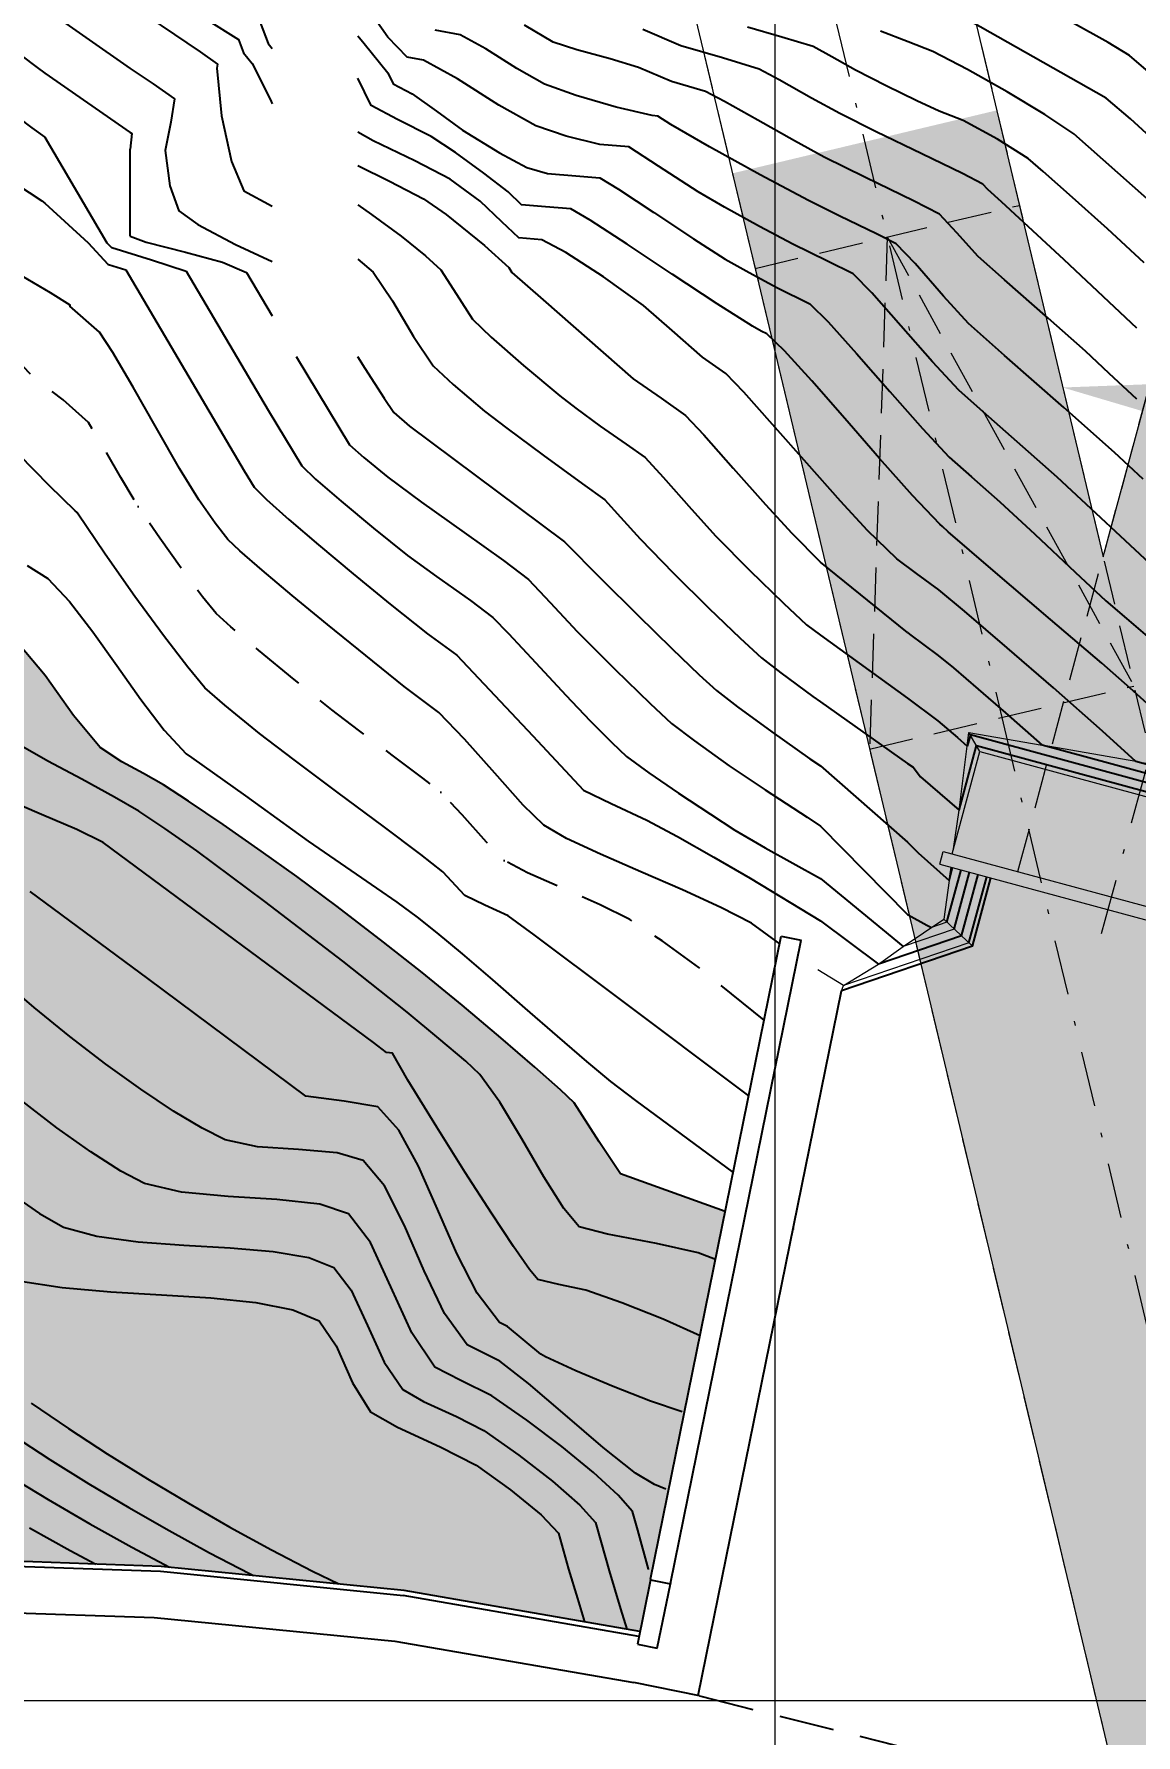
# Model space of a CAD drawing. Extents: x 61466 to 63015, y 108404 to 110397.
# Drawn here: x 62860.87 to 62885.85, y 108649.22 to 108687.77 of the extents above; entities that cross this region are included whole.
import ezdxf
from ezdxf import colors
from ezdxf.entities.mleader import LeaderData, LeaderLine
from ezdxf.math import Vec2, Vec3

# ---------------------------------------------------------------- set-up
doc = ezdxf.new("R2010")
doc.units = 0
doc.header["$LTSCALE"] = 1.000015
doc.header["$MEASUREMENT"] = 0
for name, pattern in [('DASHDOT', [2.8, 2, -0.25, 0.3, -0.25]), ('NASCOSTA', [9.525, 6.35, -3.175]), ('TRATTEGGIATA', [0.75, 0.5, -0.25]), ('TRATTEGGIATA2', [0.375, 0.25, -0.125]), ('TRATTOPUNTO2', [0.5, 0.25, -0.125, 0, -0.125])]:
    doc.linetypes.add(name, pattern=pattern)
for name, color, linetype in [('Av. Pr.Profi', 7, 'Continuous'), ('Bâti', 7, 'Continuous'), ('colore lago', 131, 'Continuous'), ('coordinate', 2, 'Continuous'), ('Couronnement', 7, 'Continuous'), ('curve livello 1m', 2, 'Continuous'), ('curve livello 5m', 7, 'Continuous'), ('LIN010TR', 2, 'NASCOSTA'), ('LIN018CO', 6, 'Continuous'), ('LIN025CO', 7, 'Continuous'), ('Strade', 7, 'Continuous'), ('TRATTCOLO-30', 253, 'Continuous'), ('TRATTCOLO-32', 255, 'Continuous')]:
    doc.layers.add(name, color=color, linetype=linetype)
doc.layers.add('Colori bordi', color=5, linetype='Continuous', plot=False)
doc.layers.add('no_plot', color=5, linetype='Continuous', plot=False)
for name, color, linetype, lineweight in [('LINCOLOVERDE-025', 80, 'Continuous', 25), ('LINE035', 1, 'Continuous', 35), ('LINE050', 3, 'Continuous', 53)]:
    doc.layers.add(name, color=color, linetype=linetype, lineweight=lineweight)
doc.styles.add('ARIAL', font='arial.ttf')

# ---------------------------------------------------------------- blocks, each defined once
blk = doc.blocks.new('CONTORNO')
at = {"layer": 'Colori bordi', "lineweight": 0, "ltscale": 2, "flags": 128}
blk.add_lwpolyline([(-36.074, 114.45, 0.175507), (-40.663, 100.044), (-40.374, 92.645, 0.034114), (-43.469, 92.01), (-53.105, 89.338), (-53.319, 90.109), (-70.647, 85.303), (-66.249, 79.674), (-52.956, 83.36), (-52.253, 82.461), (-57.773, 72.704), (-53.908, 67.757), (-53.375, 67.075), (-47.588, 77.303), (-45.683, 80.67), (-46.38, 81.064), (-46.314, 81.181, -0.14195), (-42.731, 84.682), (-41.604, 85.286, -0.165813), (-34.47, 86.461, -0.072308), (-29.805, 84.968), (-22.578, 81.44), (16.586, -82.868)], format="xyb", dxfattribs=at)
blk.add_lwpolyline([(-28.746, 115.78, -0.121281), (-20.708, 100.164), (-8.908, 50.657), (5.179, 102.622, 0.76503), (-24.477, 119.975)], format="xyb", close=True, dxfattribs=at)

msp = doc.modelspace()

# ---------------------------------------------------------------- hatches: boundary and pattern name
at = {"layer": 'colore lago', "linetype": 'Continuous', "lineweight": 0}
msp.add_hatch(color=256, dxfattribs=at).paths.add_polyline_path([(62823.098, 108712.426), (62823.692, 108711.854), (62824.211, 108710.804), (62823.37, 108710.571), (62827.768, 108704.942), (62841.061, 108708.628), (62841.764, 108707.729), (62836.243, 108697.972), (62840.642, 108692.343), (62841.442, 108693.757), (62841.442, 108692.195), (62842.487, 108690.222), (62842.982, 108689.288), (62843.392, 108688.514), (62843.655, 108688.018), (62843.975, 108687.414), (62844.757, 108686.877), (62845.652, 108686.309), (62846.428, 108685.857), (62846.943, 108685.61), (62847.646, 108685.523), (62848.413, 108685.436), (62848.935, 108685.254), (62849.708, 108684.935), (62850.5, 108684.575), (62850.969, 108684.318), (62851.947, 108683.305), (62853.322, 108681.875), (62854.115, 108681.066), (62854.823, 108680.351), (62855.34, 108679.833), (62855.561, 108679.62), (62856.098, 108679.384), (62856.706, 108678.92), (62857.535, 108678.212), (62858.15, 108677.629), (62858.509, 108677.243), (62858.884, 108676.364), (62859.223, 108675.296), (62859.579, 108674.527), (62860.022, 108674.247), (62860.524, 108673.942), (62861.121, 108673.231), (62861.763, 108672.326), (62862.367, 108671.601), (62862.863, 108671.28), (62863.351, 108671.01), (62863.81, 108670.755), (62864.373, 108670.388), (62865.159, 108669.855), (62866.024, 108669.253), (62866.828, 108668.678), (62867.744, 108667.996), (62868.796, 108667.19), (62869.668, 108666.501), (62870.574, 108665.758), (62871.455, 108665.021), (62872.228, 108664.359), (62872.81, 108663.844), (62873.119, 108663.547), (62873.68, 108662.665), (62874.168, 108661.941), (62874.819, 108661.7), (62876.542, 108661.081), (62874.849, 108652.749), (62874.609, 108651.566), (62869.261, 108652.495), (62863.756, 108653.04), (62858.193, 108653.236), (62852.65, 108653.069), (62847.099, 108652.547), (62841.619, 108651.637), (62836.195, 108650.359), (62830.876, 108648.764), (62825.687, 108646.797), (62820.621, 108644.487), (62815.733, 108641.873), (62811.013, 108638.914), (62806.809, 108635.919), (62802.653, 108632.528), (62798.578, 108628.752), (62795.53, 108625.55), (62792.243, 108621.72), (62789.658, 108618.302), (62786.55, 108613.699), (62783.753, 108608.883), (62781.281, 108603.924), (62779.157, 108598.79), (62777.364, 108593.52), (62775.923, 108588.148), (62774.828, 108582.699), (62774.099, 108577.206), (62773.742, 108571.827), (62773.733, 108566.27), (62774.08, 108560.708), (62774.822, 108555.214), (62775.907, 108549.757), (62776.774, 108546.543), (62775.534, 108543.897), (62771.471, 108542.34), (62770.737, 108542.931), (62769.881, 108543.399), (62769.16, 108543.605), (62768.397, 108543.397), (62767.454, 108542.895), (62766.48, 108542.367), (62765.625, 108542.081), (62765.129, 108542.167), (62764.204, 108542.374), (62761.92, 108542.969), (62758.989, 108543.785), (62755.805, 108544.685), (62752.764, 108545.533), (62750.259, 108546.195), (62749.515, 108546.361), (62748.651, 108546.545), (62748.14, 108546.666), (62747.525, 108546.963), (62746.769, 108547.335), (62745.628, 108547.824), (62744.247, 108548.386), (62742.732, 108548.989), (62741.189, 108549.599), (62739.721, 108550.183), (62738.435, 108550.711), (62737.436, 108551.147), (62736.779, 108551.475), (62735.74, 108552.131), (62732.8, 108553.829), (62729.641, 108555.846), (62727.666, 108557.145), (62727.666, 108746.101), (62759.548, 108763.679), (62762.174, 108761.512), (62766.058, 108758.6), (62770.75, 108755.721), (62775.77, 108752.427), (62780.625, 108748.821), (62784.649, 108746.672), (62791.078, 108741.712), (62792.191, 108741.192), (62793.304, 108740.673), (62792.406, 108740.344), (62791.026, 108739.839), (62795.864, 108734.582), (62808.817, 108739.327), (62809.589, 108738.487), (62804.873, 108728.317), (62809.71, 108723.06), (62811.198, 108726.268), (62812.277, 108725.772), (62812.557, 108725.5), (62813.179, 108725.007), (62813.957, 108724.44), (62814.819, 108723.834), (62815.694, 108723.224), (62816.511, 108722.646), (62817.199, 108722.136), (62817.686, 108721.728), (62818.127, 108721.189), (62818.712, 108720.467), (62819.259, 108719.84), (62819.895, 108719.121), (62820.227, 108718.731), (62820.528, 108718.087), (62820.826, 108717.245), (62821.425, 108715.335), (62821.73, 108714.455), (62822.044, 108713.747)])
at = {"layer": 'LINCOLOVERDE-025', "linetype": 'Continuous', "lineweight": 0}
h = msp.add_hatch(color=256, dxfattribs=at)
h.dxf.hatch_style = 1
h.paths.add_polyline_path([(62882.697, 108686.043), (62879.701, 108685.329), (62882.113, 108675.211), (62885.109, 108675.925)])
h.paths.add_polyline_path([(62879.701, 108685.329), (62876.705, 108684.615), (62879.117, 108674.497), (62882.113, 108675.211)])
at = {"layer": 'TRATTCOLO-30', "linetype": 'Continuous', "lineweight": 0}
h = msp.add_hatch(color=256, dxfattribs=at)
h.dxf.hatch_style = 1
h.paths.add_polyline_path([(62894.276, 108701.332), (62892.152, 108701.908), (62885.109, 108675.925), (62886.175, 108671.451)])
h.paths.add_polyline_path([(62896.399, 108700.756), (62894.276, 108701.332), (62886.175, 108671.451), (62887.14, 108667.403), (62889.032, 108666.891), (62889.11, 108667.18), (62888.907, 108667.235), (62889.535, 108669.551), (62888.049, 108669.954)])
h.paths.add_polyline_path([(62903.443, 108726.739, 0.573227), (62876.6, 108754.077), (62876.737, 108751.838, -0.580111), (62901.319, 108727.315), (62894.276, 108701.332), (62896.399, 108700.756)])
h.paths.add_polyline_path([(62901.319, 108727.315, 0.580111), (62876.737, 108751.838), (62876.874, 108749.589, -0.588798), (62899.196, 108727.89), (62892.152, 108701.908), (62894.276, 108701.332)], flags=17)
h.paths.add_polyline_path([(62876.874, 108749.589), (62876.737, 108751.838, 0.128077), (62867.998, 108746.812), (62861.579, 108740.504, -0.017364), (62863.158, 108738.782), (62865.271, 108741.048), (62869.54, 108745.243, -0.121501)])
h.paths.add_polyline_path([(62876.737, 108751.838), (62876.6, 108754.077, 0.133332), (62866.456, 108748.382), (62862.186, 108744.186), (62860.064, 108741.952, -0.015566), (62861.579, 108740.504), (62867.998, 108746.812, -0.128077)])
h.paths.add_polyline_path([(62861.518, 108740.445), (62861.579, 108740.504, 0.015566), (62860.064, 108741.952), (62857.942, 108739.718, 0.166431), (62853.337, 108726.095), (62855.538, 108726.447, -0.197704)])
h.paths.add_polyline_path([(62861.043, 108736.513), (62863.158, 108738.782, 0.017363), (62861.579, 108740.504, 0.198805), (62855.538, 108726.447), (62857.747, 108726.801, -0.147156)])
h.paths.add_polyline_path([(62857.75, 108725.484, -0.018506), (62857.747, 108726.801), (62855.538, 108726.447, 0.01312), (62855.552, 108725.398), (62855.836, 108718.14, -0.032081), (62858.04, 108718.085)])
h.paths.add_polyline_path([(62855.552, 108725.398, -0.01312), (62855.538, 108726.447), (62853.337, 108726.095, 0.008818), (62853.354, 108725.312), (62853.643, 108717.913, -0.032081), (62855.836, 108718.14)])
h = msp.add_hatch(color=256, dxfattribs=at)
h.dxf.hatch_style = 1
h.paths.add_polyline_path([(62897.013, 108625.982), (62894.017, 108625.268), (62906.525, 108572.792), (62909.521, 108573.506)])
h.paths.add_polyline_path([(62894.017, 108625.268), (62891.021, 108624.553), (62903.529, 108572.077), (62906.525, 108572.792)])
h.paths.add_polyline_path([(62882.113, 108675.211), (62879.117, 108674.497), (62891.021, 108624.553), (62894.017, 108625.268)])
h.paths.add_polyline_path([(62885.109, 108675.925), (62882.113, 108675.211), (62894.017, 108625.268), (62897.013, 108625.982)])

# ---------------------------------------------------------------- linework, layer by layer
at = {"layer": 'Av. Pr.Profi', "color": 1, "linetype": 'DASHDOT'}
msp.add_line((62878.08, 108660.699), (62878.082, 108660.68), dxfattribs=at)
at = {"layer": 'Bâti', "linetype": 'Continuous'}
for p, q in [((62874.849, 108652.749), (62877.811, 108667.326)), ((62875.301, 108652.654), (62878.263, 108667.234)), ((62877.811, 108667.326), (62878.263, 108667.234)), ((62874.847, 108652.739), (62874.55, 108651.277)), ((62874.849, 108652.749), (62874.847, 108652.739)), ((62874.847, 108652.739), (62875.298, 108652.644)), ((62875.002, 108651.185), (62875.298, 108652.644)), ((62875.301, 108652.654), (62875.298, 108652.644)), ((62874.55, 108651.277), (62875.002, 108651.185))]:
    msp.add_line(p, q, dxfattribs=at)
at = {"layer": 'Colori bordi', "linetype": 'Continuous', "lineweight": 0, "flags": 128}
msp.add_lwpolyline([(62860.524, 108673.942), (62861.121, 108673.231), (62861.763, 108672.326), (62862.367, 108671.601), (62862.863, 108671.28), (62862.863, 108671.28), (62863.351, 108671.01), (62863.81, 108670.755), (62863.81, 108670.755), (62864.373, 108670.388), (62865.159, 108669.855), (62866.024, 108669.253), (62866.828, 108668.678), (62866.828, 108668.678), (62867.744, 108667.996), (62868.796, 108667.19), (62869.668, 108666.501), (62869.668, 108666.501), (62870.574, 108665.758), (62871.455, 108665.021), (62872.228, 108664.359), (62872.81, 108663.844), (62873.119, 108663.547), (62873.119, 108663.547), (62873.68, 108662.665), (62874.168, 108661.941), (62874.168, 108661.941), (62874.819, 108661.7), (62876.542, 108661.081), (62874.849, 108652.749), (62874.609, 108651.566), (62869.261, 108652.495), (62863.756, 108653.04), (62858.193, 108653.236)], dxfattribs=at)
at = {"layer": 'coordinate', "linetype": 'Continuous', "lineweight": 0}
for p, q in [((62877.666, 108778.484), (62877.666, 108403.974)), ((62767.853, 108650), (62950.566, 108650))]:
    msp.add_line(p, q, dxfattribs=at)
at = {"layer": 'Couronnement', "linetype": 'Continuous'}
for p, q in [((62863.74, 108652.921), (62858.189, 108653.117)), ((62863.756, 108653.04), (62858.193, 108653.236)), ((62869.249, 108652.376), (62863.74, 108652.921)), ((62869.261, 108652.495), (62863.756, 108653.04)), ((62874.585, 108651.449), (62869.241, 108652.377)), ((62874.609, 108651.566), (62869.261, 108652.495)), ((62858.141, 108652.07), (62863.593, 108651.881)), ((62863.593, 108651.881), (62869.05, 108651.345)), ((62869.05, 108651.345), (62874.466, 108650.405)), ((62875.957, 108650.104), (62874.466, 108650.405))]:
    msp.add_line(p, q, dxfattribs=at)
at = {"layer": 'curve livello 1m', "color": 152, "linetype": 'TRATTEGGIATA2', "ltscale": 5, "flags": 128}
msp.add_lwpolyline([(62877.425, 108665.424), (62875.943, 108666.618), (62875.11, 108667.222), (62874.378, 108667.701), (62874.378, 108667.701), (62873.706, 108668.037), (62872.86, 108668.407), (62872.061, 108668.759), (62871.533, 108669.043), (62871.533, 108669.043), (62871.127, 108669.452), (62870.581, 108670.073), (62870.092, 108670.587), (62870.092, 108670.587), (62869.688, 108670.905), (62868.993, 108671.424), (62868.231, 108671.991), (62867.624, 108672.455), (62867.624, 108672.455), (62866.768, 108673.144), (62865.963, 108673.805), (62865.335, 108674.337), (62865.004, 108674.637), (62865.004, 108674.637), (62864.689, 108675.02), (62864.233, 108675.627), (62863.72, 108676.347), (62863.232, 108677.065), (62863.232, 108677.065), (62862.84, 108677.72), (62862.401, 108678.49), (62862.103, 108678.97), (62862.103, 108678.97), (62861.53, 108679.48), (62860.828, 108680.028), (62860.46, 108680.41), (62860.46, 108680.41), (62860.465, 108680.419), (62860.026, 108680.684), (62859.403, 108681.144), (62858.663, 108681.73), (62857.884, 108682.359), (62857.141, 108682.948), (62856.509, 108683.416), (62856.509, 108683.416), (62855.902, 108683.786), (62855.443, 108683.944), (62854.92, 108684.378), (62854.313, 108685.017), (62853.67, 108685.735), (62853.04, 108686.406), (62852.472, 108686.903), (62852.472, 108686.903), (62852.137, 108687.091), (62851.499, 108687.412), (62850.648, 108687.822), (62849.675, 108688.276), (62848.671, 108688.732), (62848.671, 108688.732), (62848.281, 108688.893), (62847.403, 108688.996), (62846.813, 108689.309), (62846.162, 108689.773), (62845.644, 108690.249), (62845.644, 108690.249), (62845.323, 108690.734), (62844.882, 108691.548), (62844.368, 108692.554), (62843.828, 108693.617), (62843.153, 108694.902), (62842.347, 108695.357)], dxfattribs=at)
at = {"layer": 'curve livello 5m', "color": 2}
for p, q in [((62861.115, 108683.936), (62862.097, 108683.042)), ((62878.698, 108674.145), (62880.673, 108672.718)), ((62881.898, 108667.329), (62882.275, 108668.722)), ((62878.698, 108667.674), (62880.014, 108666.689)), ((62881.898, 108667.329), (62880.014, 108666.689)), ((62882.146, 108667.097), (62879.174, 108666.086))]:
    msp.add_line(p, q, dxfattribs=at)
at = {"layer": 'curve livello 5m', "color": 2, "flags": 128}
for points in [[(62863.054, 108689.395), (62864.762, 108688.116), (62865.507, 108687.65), (62865.621, 108687.347), (62865.815, 108687.107), (62866.23, 108686.279), (62866.27, 108686.189)], [(62886.387, 108675.568), (62884.068, 108677.729), (62883.291, 108678.416), (62882.386, 108679.208), (62881.838, 108679.699), (62881.241, 108680.34), (62880.523, 108681.16), (62879.863, 108681.908), (62879.441, 108682.336), (62878.857, 108682.626), (62878.071, 108683.011), (62877.32, 108683.413), (62876.526, 108683.852), (62875.926, 108684.196), (62875.031, 108684.78), (62874.354, 108685.213), (62873.697, 108685.267), (62872.937, 108685.456), (62872.244, 108685.692), (62871.412, 108686.158), (62870.469, 108686.758), (62869.698, 108687.178), (62869.329, 108687.252), (62868.889, 108687.7), (62868.412, 108688.388)], [(62854.1, 108687.992), (62854.674, 108687.356), (62855.17, 108686.901), (62855.857, 108686.635), (62856.858, 108686.331), (62857.702, 108686.03), (62858.332, 108685.694), (62859.204, 108685.177), (62860.162, 108684.577), (62861.048, 108683.989), (62861.115, 108683.936)], [(62887.372, 108682.919), (62884.441, 108685.511), (62883.784, 108685.948), (62882.933, 108686.463), (62882.036, 108686.97), (62881.245, 108687.379), (62880.685, 108687.598), (62880.06, 108687.837)], [(62868.209, 108683.904), (62868.524, 108683.684), (62869.194, 108683.191), (62869.194, 108683.191), (62869.743, 108682.746), (62870.095, 108682.428), (62870.095, 108682.428), (62870.452, 108681.874), (62870.812, 108681.311), (62870.812, 108681.311), (62871.235, 108680.902), (62871.967, 108680.258), (62872.788, 108679.572), (62872.788, 108679.572), (62873.158, 108679.291), (62873.707, 108678.888), (62873.707, 108678.888), (62874.292, 108678.478), (62874.725, 108678.171), (62874.725, 108678.171), (62875.136, 108677.729), (62875.774, 108677.007), (62876.331, 108676.393), (62876.331, 108676.393), (62877.098, 108675.614), (62877.859, 108674.869), (62878.387, 108674.383), (62878.387, 108674.383), (62878.698, 108674.145)], [(62862.097, 108683.042), (62862.545, 108682.56), (62862.557, 108682.551), (62862.95, 108682.426), (62865.637, 108677.873), (62865.86, 108677.504), (62866.144, 108677.222), (62866.648, 108676.77), (62867.319, 108676.194), (62868.103, 108675.539), (62868.944, 108674.853), (62869.789, 108674.18), (62870.46, 108673.692), (62872.176, 108671.868), (62873.329, 108670.633), (62873.957, 108670.333), (62874.766, 108669.955), (62875.457, 108669.581), (62876.284, 108669.116), (62877.104, 108668.639), (62878.698, 108667.674)], [(62876.542, 108661.081), (62874.819, 108661.7), (62874.168, 108661.941), (62874.168, 108661.941), (62873.68, 108662.665), (62873.119, 108663.547), (62873.119, 108663.547), (62872.81, 108663.844), (62872.228, 108664.359), (62871.455, 108665.021), (62870.574, 108665.758), (62869.668, 108666.501), (62869.668, 108666.501), (62868.796, 108667.19), (62867.744, 108667.996), (62866.828, 108668.678), (62866.828, 108668.678), (62866.024, 108669.253), (62865.159, 108669.855), (62864.373, 108670.388), (62863.81, 108670.755), (62863.81, 108670.755), (62863.351, 108671.01), (62862.863, 108671.28), (62862.863, 108671.28), (62862.367, 108671.601), (62861.763, 108672.326), (62861.121, 108673.231), (62860.524, 108673.942)], [(62880.673, 108672.718), (62881.362, 108672.204), (62881.362, 108672.204), (62881.804, 108671.826), (62882.027, 108671.629)], [(62888.682, 108665.219), (62889.916, 108669.769), (62882.098, 108671.889), (62882.027, 108671.629)], [(62874.804, 108652.97), (62874.802, 108652.976), (62874.562, 108653.858), (62874.438, 108654.281), (62874.438, 108654.281), (62874.111, 108654.655), (62873.553, 108655.167), (62872.839, 108655.755), (62872.045, 108656.354), (62871.25, 108656.904), (62871.25, 108656.904), (62870.546, 108657.251), (62869.961, 108657.553), (62869.961, 108657.553), (62869.435, 108658.332), (62868.961, 108659.38), (62868.497, 108660.384), (62868, 108661.03), (62868, 108661.03), (62867.347, 108661.249), (62866.378, 108661.356), (62865.273, 108661.422), (62864.212, 108661.52), (62863.373, 108661.722), (62863.373, 108661.722), (62862.839, 108661.998), (62862.158, 108662.433), (62861.387, 108662.982), (62860.587, 108663.601)], [(62860.269, 108655.119), (62861.195, 108654.553), (62862.137, 108654.002), (62863.085, 108653.474), (62863.939, 108653.022)]]:
    msp.add_lwpolyline(points, dxfattribs=at)
at = {"layer": 'LIN010TR', "linetype": 'TRATTOPUNTO2', "lineweight": 0, "ltscale": 5}
msp.add_line((62885.074, 108667.388), (62901.32, 108727.314), dxfattribs=at)
at = {"layer": 'LIN010TR', "linetype": 'TRATTOPUNTO2', "lineweight": 0, "ltscale": 5, "flags": 128}
msp.add_lwpolyline([(62792.685, 108736.314), (62818.636, 108745.82), (62825.998, 108748.517, -0.448954), (62870.313, 108724.718), (62882.811, 108672.281)], format="xyb", dxfattribs=at)
msp.add_lwpolyline([(62882.811, 108672.281), (62912.602, 108547.295)], dxfattribs=at)
at = {"layer": 'LIN018CO', "lineweight": 0}
for p, q in [((62882.027, 108671.629), (62882.067, 108671.942)), ((62882.067, 108671.942), (62883.726, 108671.655)), ((62882.316, 108671.509), (62882.067, 108671.942)), ((62881.842, 108670.181), (62882.027, 108671.629)), ((62885.853, 108671.285), (62883.726, 108671.655)), ((62885.853, 108671.285), (62887.765, 108670.974)), ((62881.719, 108669.305), (62881.842, 108670.181)), ((62881.618, 108668.588), (62881.66, 108668.889)), ((62881.618, 108668.588), (62881.495, 108667.707)), ((62880.575, 108667.091), (62881.495, 108667.707)), ((62882.146, 108667.097), (62881.495, 108667.707)), ((62880.014, 108666.689), (62880.575, 108667.091)), ((62879.22, 108666.207), (62880.014, 108666.689)), ((62879.174, 108666.086), (62879.22, 108666.207))]:
    msp.add_line(p, q, dxfattribs=at)
at = {"layer": 'LIN025CO', "linetype": 'TRATTEGGIATA', "lineweight": 0, "ltscale": 2}
for p, q in [((62883.174, 108668.789), (62899.196, 108727.89)), ((62873.309, 108725.432), (62919.619, 108531.14)), ((62867.316, 108724.004), (62910.758, 108541.745)), ((62877.218, 108682.461), (62883.21, 108683.89)), ((62880.214, 108683.176), (62879.815, 108671.567)), ((62880.214, 108683.176), (62885.807, 108672.995)), ((62879.815, 108671.567), (62885.807, 108672.995))]:
    msp.add_line(p, q, dxfattribs=at)
at = {"layer": 'LIN025CO', "linetype": 'Continuous', "lineweight": 0}
for p, q in [((62881.688, 108669.192), (62882.316, 108671.509)), ((62882.316, 108671.509), (62889.535, 108669.551)), ((62881.407, 108668.958), (62881.485, 108669.247)), ((62881.485, 108669.247), (62889.11, 108667.18)), ((62881.407, 108668.958), (62889.032, 108666.89))]:
    msp.add_line(p, q, dxfattribs=at)
at = {"layer": 'LINE050', "linetype": 'Continuous', "lineweight": 0, "flags": 128}
msp.add_lwpolyline([(62881.259, 108684.963, 0, 1.5, 0), (62882.303, 108680.586, 0, 0, 0), (62883.394, 108676.005, 0, 0, 0)], format="xyseb", dxfattribs=at)
at = {"layer": 'no_plot'}
for p, q in [((62861.115, 108688.343), (62863.054, 108686.992)), ((62861.115, 108686.885), (62863.054, 108685.543)), ((62861.115, 108685.432), (62862.524, 108683.042)), ((62863.054, 108683.19), (62863.054, 108685.162)), ((62880.673, 108674.205), (62878.698, 108675.804)), ((62878.698, 108672.634), (62880.673, 108671.241)), ((62881.842, 108670.181), (62882.239, 108671.643)), ((62882.239, 108671.643), (62889.67, 108669.629)), ((62878.698, 108671.184), (62880.673, 108669.456)), ((62878.698, 108669.816), (62880.673, 108667.817)), ((62881.568, 108667.639), (62881.889, 108668.827)), ((62881.618, 108668.588), (62881.696, 108668.879)), ((62881.733, 108667.484), (62882.082, 108668.774)), ((62878.698, 108668.629), (62880.575, 108667.091)), ((62882.063, 108667.174), (62882.469, 108668.67)), ((62874.074, 108665.959), (62872.213, 108667.353))]:
    msp.add_line(p, q, dxfattribs=at)
at = {"layer": 'no_plot', "linetype": 'Continuous', "lineweight": 0}
for p, q in [((62881.568, 108667.639), (62881.215, 108667.519)), ((62881.733, 108667.484), (62880.575, 108667.091)), ((62882.063, 108667.174), (62879.22, 108666.207)), ((62879.22, 108666.207), (62878.638, 108666.562))]:
    msp.add_line(p, q, dxfattribs=at)
at = {"layer": 'no_plot', "flags": 128}
for points in [[(62850.788, 108693.784), (62851.234, 108693.257), (62851.234, 108693.257), (62851.926, 108692.521), (62852.652, 108691.782), (62853.337, 108691.112), (62853.909, 108690.583), (62854.294, 108690.266), (62854.294, 108690.266), (62854.667, 108690.086), (62854.897, 108689.858), (62856.393, 108689.343), (62858.973, 108688.444), (62859.564, 108688.039), (62860.199, 108687.571), (62860.94, 108687.014), (62861.115, 108686.885)], [(62849.227, 108693.611), (62849.871, 108692.808), (62850.414, 108692.172), (62851.047, 108691.504), (62851.696, 108690.853), (62852.258, 108690.32), (62852.629, 108690.007), (62853.376, 108689.648), (62854.118, 108689.291), (62854.587, 108688.82), (62855.033, 108688.379), (62855.693, 108688.106), (62856.694, 108687.794), (62857.757, 108687.468), (62858.603, 108687.152), (62859.077, 108686.881), (62859.706, 108686.479), (62860.168, 108686.141), (62860.82, 108685.65), (62861.115, 108685.432)], [(62863.054, 108690.159), (62864.383, 108689.164), (62865.279, 108688.61), (62865.941, 108688.19), (62865.941, 108688.19), (62866.179, 108687.555), (62866.27, 108687.442)], [(62863.054, 108688.432), (62863.75, 108687.967), (62864.639, 108687.372), (62865.029, 108687.091), (62865.029, 108687.091), (62865.012, 108687.001), (62865.118, 108685.916), (62865.346, 108684.886), (62865.63, 108684.22), (62865.63, 108684.22), (62866.27, 108683.868)], [(62886.448, 108685.194), (62885.731, 108685.854), (62885.176, 108686.316), (62885.176, 108686.316), (62880.889, 108688.754)], [(62886.191, 108686.874), (62885.709, 108687.287), (62885.709, 108687.287), (62885.22, 108687.58), (62884.388, 108688.044)], [(62868.209, 108687.735), (62868.353, 108687.556), (62868.893, 108686.892), (62868.893, 108686.892), (62869.016, 108686.641), (62869.444, 108686.421), (62869.993, 108686.027), (62870.586, 108685.597), (62870.586, 108685.597), (62871.422, 108685.083), (62872.045, 108684.746), (62872.045, 108684.746), (62872.509, 108684.61), (62873.151, 108684.562), (62873.699, 108684.512), (62873.699, 108684.512), (62874.125, 108684.257), (62874.923, 108683.73), (62875.82, 108683.134), (62876.543, 108682.672), (62876.543, 108682.672), (62877.082, 108682.366), (62877.714, 108682.026), (62877.714, 108682.026), (62878.461, 108681.657), (62878.874, 108681.251), (62879.517, 108680.532), (62880.27, 108679.669), (62881.011, 108678.829), (62881.62, 108678.182), (62881.62, 108678.182), (62882.127, 108677.733), (62882.766, 108677.17), (62882.766, 108677.17), (62883.557, 108676.436), (62884.475, 108675.572), (62885.173, 108674.927), (62885.173, 108674.927), (62885.64, 108674.527), (62886.17, 108674.075)], [(62886.018, 108677.684), (62885.37, 108678.288), (62884.216, 108679.309), (62882.871, 108680.486), (62882.056, 108681.215), (62882.056, 108681.215), (62881.488, 108681.834), (62880.847, 108682.568), (62880.42, 108683.014), (62880.42, 108683.014), (62879.969, 108683.245), (62879.141, 108683.644), (62878.427, 108683.997), (62878.427, 108683.997), (62877.336, 108684.581), (62876.181, 108685.219), (62875.308, 108685.72), (62875.308, 108685.72), (62875.01, 108685.913), (62874.885, 108685.923), (62874.066, 108686.114), (62873.162, 108686.379), (62872.444, 108686.639), (62872.444, 108686.639), (62871.819, 108686.988), (62871.111, 108687.439), (62870.532, 108687.754), (62870.532, 108687.754), (62869.969, 108687.86)], [(62885.874, 108679.493), (62885.249, 108680.079), (62884.709, 108680.581), (62884.709, 108680.581), (62883.859, 108681.333), (62882.869, 108682.199), (62882.273, 108682.732), (62882.273, 108682.732), (62881.794, 108683.264), (62881.4, 108683.693), (62881.4, 108683.693), (62880.808, 108683.995), (62879.721, 108684.52), (62878.784, 108684.982), (62878.784, 108684.982), (62878.113, 108685.349), (62877.28, 108685.818), (62876.528, 108686.24), (62876.096, 108686.467), (62876.096, 108686.467), (62875.325, 108686.698), (62874.578, 108687.018), (62873.934, 108687.211), (62873.176, 108687.417), (62872.643, 108687.585), (62872.643, 108687.585), (62871.988, 108687.97)], [(62885.873, 108681.108), (62884.227, 108682.652), (62882.803, 108683.972), (62882.803, 108683.972), (62882.491, 108684.248), (62882.379, 108684.371), (62881.918, 108684.613), (62881, 108685.058), (62879.962, 108685.559), (62879.141, 108685.968), (62879.141, 108685.968), (62878.5, 108686.321), (62877.762, 108686.737), (62877.314, 108686.977), (62877.314, 108686.977), (62876.477, 108687.231), (62875.536, 108687.509), (62875.536, 108687.509), (62874.672, 108687.879)], [(62886.039, 108682.585), (62885.206, 108683.359), (62885.206, 108683.359), (62884.413, 108684.071), (62883.747, 108684.66), (62883.406, 108684.95), (62883.406, 108684.95), (62882.712, 108685.388), (62881.935, 108685.81), (62881.935, 108685.81), (62881.389, 108686.021), (62880.888, 108686.256), (62880.187, 108686.601), (62879.498, 108686.953), (62879.498, 108686.953), (62878.957, 108687.254), (62878.532, 108687.487), (62878.532, 108687.487), (62877.827, 108687.7), (62877.045, 108687.931)], [(62863.054, 108686.992), (62863.575, 108686.645), (62864.058, 108686.306), (62864.058, 108686.306), (62863.974, 108685.776), (62863.847, 108685.134), (62863.847, 108685.134), (62863.949, 108684.334), (62864.151, 108683.766), (62864.151, 108683.766), (62864.588, 108683.455), (62865.439, 108682.999), (62866.27, 108682.616)], [(62886.187, 108672.523), (62885.723, 108672.943), (62885.079, 108673.513), (62883.918, 108674.506), (62882.559, 108675.659), (62881.594, 108676.49), (62881.464, 108676.611), (62881.403, 108676.665), (62880.788, 108677.313), (62880.042, 108678.15), (62879.252, 108679.056), (62878.504, 108679.91), (62877.885, 108680.591), (62877.482, 108680.978), (62877.357, 108681.04), (62877.161, 108681.148), (62876.356, 108681.658), (62875.34, 108682.33), (62874.315, 108683.013), (62873.482, 108683.557), (62873.043, 108683.812), (62872.463, 108683.855), (62871.919, 108683.904), (62871.617, 108684.193), (62871.07, 108684.619), (62870.424, 108685.085), (62869.873, 108685.451), (62869.11, 108685.836), (62868.514, 108686.15), (62868.209, 108686.771)], [(62863.054, 108685.543), (62863.087, 108685.521), (62863.087, 108685.521), (62863.054, 108685.162)], [(62885.853, 108671.285), (62885.091, 108671.975), (62883.987, 108672.95), (62882.932, 108673.864), (62881.967, 108674.689), (62881.381, 108675.177), (62880.876, 108675.545), (62880.428, 108675.875), (62879.769, 108676.519), (62879.153, 108677.188), (62878.391, 108678.046), (62877.616, 108678.925), (62876.96, 108679.659), (62876.554, 108680.08), (62876.028, 108680.45), (62875.34, 108681.054), (62874.69, 108681.622), (62873.782, 108682.271), (62872.929, 108682.822), (62872.387, 108683.111), (62871.859, 108683.155), (62871.474, 108683.514), (62870.987, 108683.986), (62870.302, 108684.481), (62869.502, 108684.897), (62868.561, 108685.349), (62868.209, 108685.548)], [(62868.209, 108684.79), (62868.932, 108684.44), (62869.702, 108684.04), (62869.702, 108684.04), (62870.218, 108683.68), (62871.081, 108682.982), (62871.633, 108682.483), (62871.633, 108682.483), (62871.705, 108682.37), (62872.412, 108681.748), (62874.454, 108679.96), (62875.088, 108679.517), (62875.64, 108679.126), (62875.64, 108679.126), (62876.053, 108678.69), (62876.722, 108677.936), (62877.452, 108677.11), (62878.05, 108676.456), (62878.05, 108676.456), (62878.698, 108675.804)], [(62862.524, 108683.042), (62862.63, 108682.937), (62862.636, 108682.932), (62863.538, 108682.657), (62864.32, 108682.397), (62866.179, 108679.247), (62866.943, 108677.982), (62867.255, 108677.684), (62867.833, 108677.183), (62868.565, 108676.576), (62869.339, 108675.956), (62869.993, 108675.476), (62870.763, 108674.931), (62871.272, 108674.549), (62871.63, 108674.182), (62872.245, 108673.521), (62872.925, 108672.788), (62873.476, 108672.208), (62873.97, 108671.714), (62874.304, 108671.397), (62874.812, 108671.026), (62875.483, 108670.566), (62876.204, 108670.087), (62876.757, 108669.731), (62877.449, 108669.324), (62878.698, 108668.629)], [(62863.054, 108683.19), (62863.417, 108683.057), (62864.309, 108682.827), (62865.147, 108682.605), (62865.69, 108682.368), (62865.69, 108682.368), (62866.27, 108681.385)], [(62868.209, 108682.667), (62868.557, 108682.373), (62868.998, 108681.725), (62869.472, 108680.914), (62869.919, 108680.252), (62869.919, 108680.252), (62870.37, 108679.831), (62871.084, 108679.227), (62871.084, 108679.227), (62871.591, 108678.838), (62872.412, 108678.226), (62873.302, 108677.575), (62873.302, 108677.575), (62873.81, 108677.217), (62874.17, 108676.822), (62874.612, 108676.329), (62874.612, 108676.329), (62875.371, 108675.554), (62876.17, 108674.763), (62876.877, 108674.081), (62877.366, 108673.636), (62877.366, 108673.636), (62877.803, 108673.295), (62878.525, 108672.759), (62878.698, 108672.634)], [(62877.776, 108667.152), (62877.135, 108667.618), (62876.445, 108667.978), (62875.572, 108668.375), (62874.625, 108668.785), (62873.713, 108669.183), (62872.945, 108669.542), (62872.431, 108669.838), (62872.431, 108669.838), (62871.962, 108670.292), (62871.317, 108671.017), (62870.633, 108671.791), (62870.049, 108672.392), (62870.049, 108672.392), (62869.262, 108672.987), (62868.39, 108673.685), (62867.527, 108674.388), (62866.727, 108675.049), (62866.045, 108675.622), (62865.539, 108676.061), (62865.262, 108676.319), (62865.262, 108676.319), (62864.977, 108676.685), (62864.606, 108677.217), (62864.606, 108677.217), (62864.171, 108677.928), (62863.647, 108678.837), (62863.116, 108679.771), (62862.659, 108680.554), (62862.357, 108681.013), (62862.357, 108681.013), (62861.682, 108681.604), (62861.694, 108681.627), (62861.241, 108681.908), (62860.601, 108682.287)], [(62866.816, 108680.464), (62868.026, 108678.461), (62868.347, 108678.173), (62868.889, 108677.731), (62868.889, 108677.731), (62869.658, 108677.162), (62870.621, 108676.478), (62871.518, 108675.839), (62872.084, 108675.406), (62872.084, 108675.406), (62872.571, 108674.891), (62873.187, 108674.234), (62873.187, 108674.234), (62874.044, 108673.373), (62874.836, 108672.599), (62875.325, 108672.144), (62875.325, 108672.144), (62875.846, 108671.749), (62876.634, 108671.185), (62876.634, 108671.185), (62877.45, 108670.641), (62878.398, 108670.021), (62878.698, 108669.816)], [(62868.203, 108680.464), (62868.37, 108680.198), (62868.808, 108679.516), (62869.026, 108679.193), (62869.026, 108679.193), (62869.381, 108678.881), (62872.869, 108676.283), (62872.896, 108676.263), (62872.899, 108676.26), (62873.719, 108675.432), (62874.557, 108674.6), (62875.329, 108673.845), (62875.953, 108673.248), (62876.345, 108672.89), (62876.345, 108672.89), (62876.818, 108672.525), (62877.6, 108671.953), (62878.457, 108671.344), (62878.457, 108671.344), (62878.698, 108671.184)], [(62872.213, 108667.353), (62871.621, 108667.783), (62871.095, 108668.028), (62870.635, 108668.248), (62870.635, 108668.248), (62870.136, 108668.783), (62869.643, 108669.175), (62868.79, 108669.816), (62867.768, 108670.575), (62866.77, 108671.321), (62865.986, 108671.922), (62865.986, 108671.922), (62865.2, 108672.562), (62864.746, 108672.956), (62864.746, 108672.956), (62864.358, 108673.419), (62863.805, 108674.141), (62863.158, 108675.027), (62862.486, 108675.983), (62861.857, 108676.913), (62861.857, 108676.913), (62861.849, 108676.926), (62861.802, 108676.968), (62861.221, 108677.536), (62860.523, 108678.242)], [(62860.717, 108675.724), (62861.188, 108675.432), (62861.676, 108674.91), (62862.201, 108674.225), (62862.746, 108673.458), (62863.291, 108672.688), (62863.821, 108671.995), (62864.317, 108671.458), (62864.442, 108671.378), (62865.663, 108670.504), (62867.088, 108669.48), (62868.176, 108668.732), (62869.094, 108668.099), (62869.556, 108667.752), (62870.002, 108667.403), (62870.579, 108666.922), (62871.263, 108666.333), (62871.999, 108665.693), (62872.728, 108665.058), (62873.393, 108664.486), (62873.937, 108664.034), (62874.505, 108663.597), (62876.723, 108661.97)], [(62880.673, 108674.205), (62880.721, 108674.171), (62881.372, 108673.69), (62881.372, 108673.69), (62881.714, 108673.405), (62882.279, 108672.923), (62882.895, 108672.388), (62882.895, 108672.388), (62883.726, 108671.655)], [(62876.321, 108659.993), (62875.93, 108660.149), (62874.982, 108660.361), (62873.875, 108660.569), (62873.231, 108660.74), (62873.231, 108660.74), (62872.88, 108661.15), (62872.431, 108661.872), (62871.931, 108662.734), (62871.43, 108663.565), (62870.977, 108664.193), (62870.977, 108664.193), (62870.657, 108664.488), (62870.049, 108665.009), (62869.334, 108665.6), (62869.334, 108665.6), (62867.869, 108666.756), (62866.101, 108668.111), (62864.562, 108669.257), (62864.562, 108669.257), (62863.837, 108669.769), (62863.251, 108670.16), (62863.251, 108670.16), (62862.695, 108670.479), (62861.952, 108670.881), (62861.188, 108671.295), (62860.567, 108671.647)], [(62889.189, 108666.326), (62890.161, 108669.91), (62883.726, 108671.655)], [(62880.673, 108671.241), (62880.801, 108671.156), (62880.965, 108670.937), (62881.842, 108670.181)], [(62889.697, 108667.432), (62890.406, 108670.051), (62885.853, 108671.285)], [(62875.97, 108658.267), (62875.138, 108658.642), (62874.196, 108659.017), (62873.383, 108659.302), (62873.383, 108659.302), (62872.77, 108659.43), (62872.295, 108659.54), (62872.105, 108659.769), (62871.74, 108660.291), (62871.24, 108661.044), (62870.647, 108661.966), (62870.001, 108662.992), (62869.343, 108664.061), (62869.343, 108664.061), (62869, 108664.67), (62868.864, 108664.69), (62868.565, 108664.912), (62862.438, 108669.446), (62861.845, 108669.739), (62861.043, 108670.085), (62860.219, 108670.44)], [(62880.673, 108669.456), (62880.919, 108669.213), (62881.618, 108668.588)], [(62875.563, 108656.54), (62874.848, 108656.789), (62873.997, 108657.12), (62873.155, 108657.472), (62872.467, 108657.789), (62872.467, 108657.789), (62872.361, 108657.853), (62871.605, 108658.475), (62871.425, 108658.566), (62870.921, 108659.232), (62870.458, 108660.133), (62870.018, 108661.136), (62869.585, 108662.111), (62869.14, 108662.928), (62868.667, 108663.456), (62868.667, 108663.456), (62867.901, 108663.583), (62867.033, 108663.701), (62867.033, 108663.701), (62863.453, 108666.363), (62860.78, 108668.341)], [(62880.673, 108667.817), (62880.686, 108667.807), (62880.686, 108667.807), (62881.11, 108667.572), (62881.215, 108667.519)], [(62875.192, 108654.794), (62874.941, 108654.895), (62874.508, 108655.154), (62873.777, 108655.732), (62872.915, 108656.473), (62872.079, 108657.188), (62871.428, 108657.689), (62871.428, 108657.689), (62870.693, 108658.059), (62870.18, 108658.771), (62869.714, 108659.739), (62869.267, 108660.769), (62868.816, 108661.668), (62868.333, 108662.243), (62868.333, 108662.243), (62867.743, 108662.415), (62866.866, 108662.487), (62865.941, 108662.553), (62865.203, 108662.711), (62865.203, 108662.711), (62864.68, 108662.971), (62864.033, 108663.36), (62863.295, 108663.854), (62862.5, 108664.426), (62861.682, 108665.053), (62860.875, 108665.708), (62860.113, 108666.367)], [(62877.075, 108663.703), (62874.074, 108665.959)], [(62860.275, 108661.537), (62860.994, 108661.037), (62861.542, 108660.732), (62861.542, 108660.732), (62862.295, 108660.523), (62863.233, 108660.399), (62864.269, 108660.323), (62865.317, 108660.262), (62866.29, 108660.18), (62867.102, 108660.043), (62867.667, 108659.816), (62867.667, 108659.816), (62868.062, 108659.302), (62868.432, 108658.503), (62868.81, 108657.668), (62869.229, 108657.047), (62869.229, 108657.047), (62869.703, 108656.781), (62870.447, 108656.441), (62871.072, 108656.118), (62871.072, 108656.118), (62871.863, 108655.565), (62872.627, 108654.969), (62873.245, 108654.428), (62873.6, 108654.038), (62873.6, 108654.038), (62873.729, 108653.583), (62873.908, 108652.937), (62873.908, 108652.937), (62874.166, 108652.076), (62874.308, 108651.619)], [(62860.517, 108659.509), (62861.508, 108659.359), (62862.614, 108659.264), (62863.762, 108659.196), (62864.88, 108659.125), (62865.896, 108659.021), (62866.738, 108658.857), (62867.334, 108658.603), (62867.334, 108658.603), (62867.721, 108658.036), (62868.089, 108657.202), (62868.497, 108656.541), (62868.497, 108656.541), (62869.113, 108656.194), (62870.081, 108655.752), (62870.894, 108655.333), (62870.894, 108655.333), (62871.673, 108654.777), (62872.365, 108654.208), (62872.763, 108653.795), (62872.99, 108652.981), (62872.99, 108652.981), (62873.191, 108652.312), (62873.354, 108651.784)], [(62860.808, 108656.742), (62861.649, 108656.167), (62862.53, 108655.593), (62863.441, 108655.026), (62864.372, 108654.47), (62865.313, 108653.933), (62866.255, 108653.418), (62867.187, 108652.933), (62867.778, 108652.642)], [(62860.374, 108656.021), (62861.229, 108655.464), (62862.114, 108654.912), (62863.018, 108654.373), (62863.932, 108653.85), (62864.847, 108653.351), (62865.753, 108652.88), (62865.848, 108652.833)], [(62860.769, 108653.913), (62861.688, 108653.401), (62862.271, 108653.092)]]:
    msp.add_lwpolyline(points, dxfattribs=at)
at = {"layer": 'Strade', "linetype": 'Continuous'}
msp.add_line((62882.146, 108667.097), (62882.565, 108668.644), dxfattribs=at)
at = {"layer": 'Strade', "linetype": 'Continuous', "flags": 128}
msp.add_lwpolyline([(62875.928, 108650.112), (62879.174, 108666.086)], dxfattribs=at)
at = {"layer": 'Strade', "color": 2, "linetype": 'TRATTEGGIATA2', "ltscale": 5, "flags": 128}
msp.add_lwpolyline([(62875.957, 108650.104), (62884.272, 108648.014), (62892.039, 108645.587), (62899.569, 108642.764), (62906.837, 108639.525), (62912.453, 108636.691), (62917.785, 108633.745)], dxfattribs=at)

# ---------------------------------------------------------------- block references
at = {"layer": 'TRATTCOLO-32', "linetype": 'Continuous', "lineweight": 0}
msp.add_blockref('CONTORNO', (62894.017, 108625.268), dxfattribs=at)

# ---------------------------------------------------------------- next in the draw order: leaders
at = {"layer": 'LINE035', "linetype": 'Continuous', "lineweight": 0}
ml = msp.add_multileader_mtext('Standard', dxfattribs=at)
ml.set_content('CANAUX DE DECHARGE', color=256, style='ARIAL')
ml.set_leader_properties()
ml.build(insert=Vec2(0, 0))
ml.multileader.update_dxf_attribs({"has_text_frame": 1, "text_left_attachment_type": 2, "text_right_attachment_type": 2, "dogleg_length": 0.36, "arrow_head_size": 5, "scale": 10})
ctx = ml.context
ctx.base_point, ctx.scale, ctx.char_height, ctx.arrow_head_size, ctx.landing_gap_size, ctx.plane_origin, ctx.plane_x_axis, ctx.plane_y_axis = Vec3(62824.992, 108630.211), 10, 3.5, 5, 0.9, Vec3(62743.988, 108633.027), Vec3(0, 1), Vec3(-1, 0)
ctx.left_attachment, ctx.right_attachment, ctx.text_align_type = 2, 2, 2
notes = []
notes.append((ctx, [(1, (1, 1, 0), (62824.992, 108692.702), (0, -1), 3.6, [(1, [(62843.047, 108746.352), (62864.211, 108710.236)], 0, [])])]))
ctx.mtext.insert, ctx.mtext.text_direction, ctx.mtext.rotation, ctx.mtext.alignment, ctx.mtext.flow_direction = Vec3(62823.182, 108688.202), Vec3(0, 1), 1.570796, 3, 5
ctx.mtext.has_bg_fill, ctx.mtext.bg_color, ctx.mtext.bg_scale_factor, ctx.mtext.bg_transparency, ctx.mtext.use_window_bg_color = 1, -1073741824, 1.25, 0, 1
ml = msp.add_multileader_mtext('Standard', dxfattribs=at)
ml.set_content('GALERIE DE DECHARGE', color=256, style='ARIAL')
ml.set_leader_properties()
ml.build(insert=Vec2(0, 0))
ml.multileader.update_dxf_attribs({"has_text_frame": 1, "text_left_attachment_type": 2, "text_right_attachment_type": 2, "dogleg_length": 0.36, "arrow_head_size": 5, "scale": 10})
ctx = ml.context
ctx.base_point, ctx.scale, ctx.char_height, ctx.arrow_head_size, ctx.landing_gap_size, ctx.plane_origin, ctx.plane_x_axis, ctx.plane_y_axis = Vec3(62921.725, 108611.75), 10, 3.5, 5, 0.9, Vec3(62840.721, 108615.368), Vec3(0, 1), Vec3(-1, 0)
ctx.left_attachment, ctx.right_attachment, ctx.text_align_type = 2, 2, 2
notes.append((ctx, [(1, (1, 1, 0), (62921.725, 108675.043), (0, -1), 3.6, [(0, [(62884.194, 108679.761)], 0, [])])]))
ctx.mtext.insert, ctx.mtext.text_direction, ctx.mtext.rotation, ctx.mtext.alignment, ctx.mtext.flow_direction = Vec3(62919.915, 108670.543), Vec3(0, 1), 1.570796, 3, 5
ctx.mtext.has_bg_fill, ctx.mtext.bg_color, ctx.mtext.bg_scale_factor, ctx.mtext.bg_transparency, ctx.mtext.use_window_bg_color = 1, -1073741824, 1.25, 0, 1
for ctx, leaders in notes:
    for number, flags, end, landing, length, lines in leaders:
        leader = LeaderData()
        leader.index, (leader.has_last_leader_line, leader.has_dogleg_vector, leader.attachment_direction) = number, flags
        leader.last_leader_point, leader.dogleg_vector, leader.dogleg_length = Vec3(end), Vec3(landing), length
        for number, points, colour, breaks in lines:
            line = LeaderLine()
            line.index, line.vertices, line.color, line.breaks = number, Vec3.list(points), colors.encode_raw_color(colour), breaks
            leader.lines.append(line)
        ctx.leaders.append(leader)

doc.saveas('drawing.dxf')
